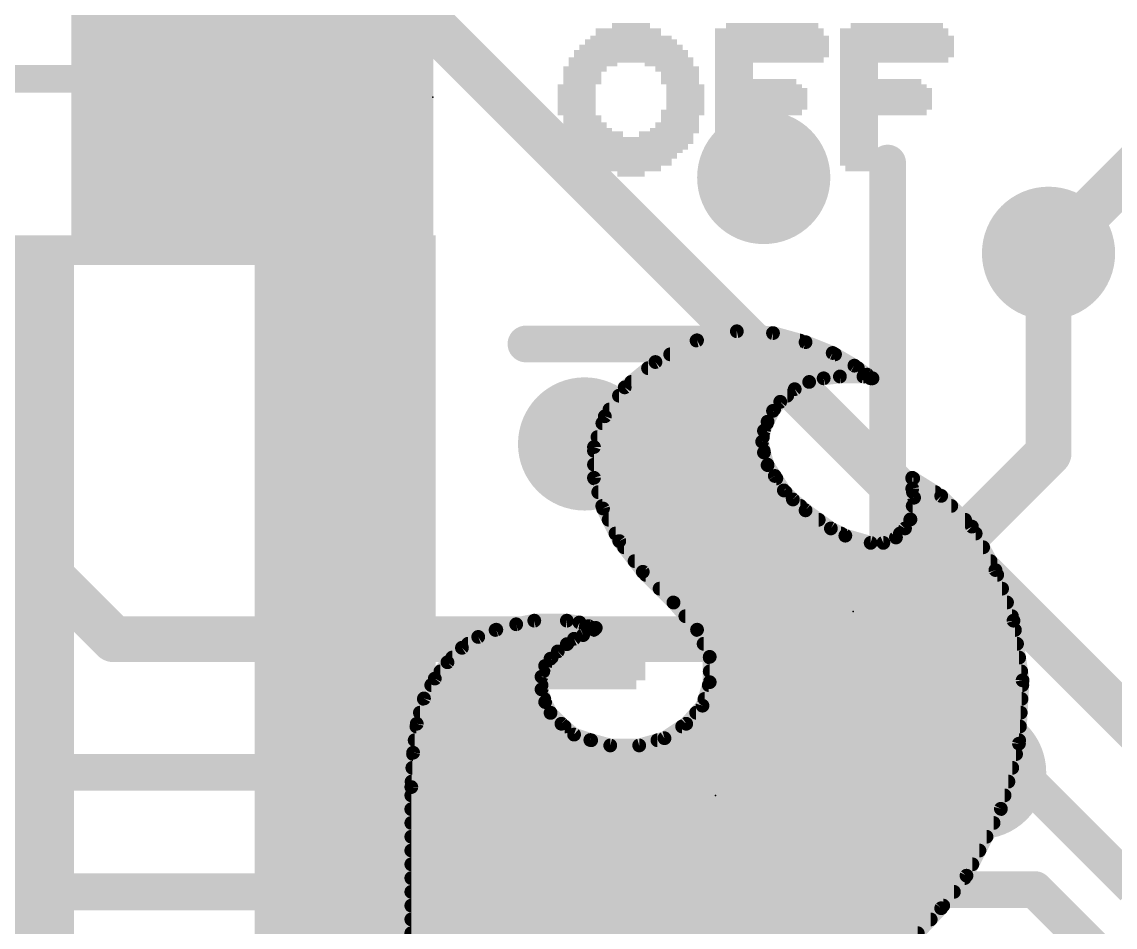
# Model space of a CAD drawing. Extents: x -34 to 52.6, y -23.4 to 26.6.
# Drawn here: x 8.61 to 14.66, y 16.04 to 21.04 of the extents above; entities that cross this region are included whole.
import ezdxf

# ---------------------------------------------------------------- set-up
doc = ezdxf.new("R2010")
doc.units = 0
for name, color, linetype in [('1', 12, 'CONTINUOUS'), ('16', 140, 'CONTINUOUS'), ('18', 110, 'CONTINUOUS'), ('21', 41, 'CONTINUOUS'), ('22', 40, 'CONTINUOUS'), ('23', 53, 'CONTINUOUS'), ('24', 53, 'CONTINUOUS'), ('51', 53, 'CONTINUOUS')]:
    doc.layers.add(name, color=color, linetype=linetype)

# ---------------------------------------------------------------- blocks, each defined once
blk = doc.blocks.new('RECT')
blk.add_solid([(-0.5, -0.5), (0.5, -0.5), (-0.5, 0.5), (0.5, 0.5)])
blk = doc.blocks.new('RECT208000X160000R100')
at = {"const_width": 0.5}
blk.add_lwpolyline([(0.4, 0), (0.4, 0, 0.4142), (0.15, 0.25), (-0.15, 0.25, 0.4142), (-0.4, 0), (-0.4, 0, 0.4142), (-0.15, -0.25), (0.15, -0.25, 0.4142)], format="xyb", close=True, dxfattribs=at)
blk.add_solid([(-0.1754, -0.0254), (0.1754, -0.0254), (-0.1754, 0.0254), (0.1754, 0.0254)])
blk = doc.blocks.new('ROUNDV')
at = {"const_width": 0.5}
blk.add_lwpolyline([(0, -0.25, 1), (0, 0.25, 1), (0, -0.25)], format="xyb", dxfattribs=at)

msp = doc.modelspace()

# ---------------------------------------------------------------- linework, layer by layer
at = {"layer": '1'}
for points, const_width in [([(14.2875, 18.6563), (14.2875, 19.7612)], 0.254), ([(13.2588, 17.6276), (14.2875, 18.6563)], 0.254), ([(9.1186, 17.6276), (8.285, 18.4612)], 0.254), ([(9.1186, 17.6276), (13.2588, 17.6276)], 0.254), ([(8.1026, 16.891), (13.9065, 16.891)], 0.2032), ([(8.128, 16.2306), (12.8651, 16.2306)], 0.2032), ([(12.8651, 16.2306), (12.8778, 16.2433)], 0.2032)]:
    msp.add_lwpolyline(points, dxfattribs=dict(at, const_width=const_width))
for points, const_width in [([(14.351, 19.7612, 1), (14.224, 19.7612)], 0.127), ([(14.3324, 18.6114, 1), (14.2426, 18.7012)], 0.127), ([(14.224, 18.6563, 1), (14.351, 18.6563)], 0.127), ([(9.1186, 17.6911, 1), (9.1186, 17.5641)], 0.127), ([(9.0737, 17.5827, 1), (9.1635, 17.6725)], 0.127), ([(13.2139, 17.6725, 1), (13.3037, 17.5827)], 0.127), ([(13.2588, 17.5641, 1), (13.2588, 17.6911)], 0.127), ([(13.9065, 16.8402, 1), (13.9065, 16.9418)], 0.1016), ([(12.9137, 16.2074, 1), (12.8419, 16.2792)], 0.1016), ([(12.8651, 16.1798, 1), (12.8651, 16.2814)], 0.1016), ([(12.8292, 16.2665, 1), (12.901, 16.1947)], 0.1016)]:
    msp.add_lwpolyline(points, format="xyb", dxfattribs=dict(at, const_width=const_width))
at = {"layer": '16'}
for points, const_width in [([(14.9606, 16.9418), (10.1854, 21.717)], 0.254), ([(14.2875, 19.7612), (15.0241, 20.4978)], 0.254), ([(13.9065, 16.891), (14.1224, 16.891)], 0.2032), ([(14.7574, 16.256), (14.1224, 16.891)], 0.2032), ([(14.2113, 16.2433), (12.8778, 16.2433)], 0.2032), ([(14.5923, 15.8623), (14.2113, 16.2433)], 0.2032)]:
    msp.add_lwpolyline(points, dxfattribs=dict(at, const_width=const_width))
for points, const_width in [([(14.2426, 19.8061, 1), (14.3324, 19.7163)], 0.127), ([(13.9065, 16.9418, 1), (13.9065, 16.8402)], 0.1016), ([(14.1583, 16.9269, 1), (14.0865, 16.8551)], 0.1016), ([(14.1224, 16.8402, 1), (14.1224, 16.9418)], 0.1016), ([(12.8778, 16.2941, 1), (12.8778, 16.1925)], 0.1016), ([(14.2472, 16.2792, 1), (14.1754, 16.2074)], 0.1016), ([(14.2113, 16.1925, 1), (14.2113, 16.2941)], 0.1016)]:
    msp.add_lwpolyline(points, format="xyb", dxfattribs=dict(at, const_width=const_width))
at = {"layer": '21', "const_width": 0.0762}
for points in [[(12.564, 19.33), (12.344, 19.28)], [(12.764, 19.32), (12.564, 19.33)], [(12.944, 19.27), (12.764, 19.32)], [(12.344, 19.28), (12.114, 19.16)], [(12.3413, 19.2786), (12.913, 19.2786)], [(13.094, 19.21), (12.944, 19.27)], [(12.1953, 19.2024), (13.107, 19.2024)], [(13.214, 19.14), (13.094, 19.21)], [(12.114, 19.16), (11.944, 19.02)], [(12.073, 19.1262), (13.2333, 19.1262)], [(13.284, 19.09), (13.214, 19.14)], [(12.964, 19.05), (13.044, 19.07)], [(13.044, 19.07), (13.134, 19.08)], [(13.134, 19.08), (13.264, 19.08)], [(13.264, 19.08), (13.304, 19.07)], [(13.314, 19.07), (13.284, 19.09)], [(13.304, 19.07), (13.314, 19.07)], [(11.944, 19.02), (11.834, 18.86)], [(11.9804, 19.05), (12.964, 19.05)], [(12.804, 18.94), (12.884, 19.01)], [(12.884, 19.01), (12.964, 19.05)], [(11.9122, 18.9738), (12.8426, 18.9738)], [(11.8598, 18.8976), (12.7701, 18.8976)], [(12.734, 18.83), (12.764, 18.89)], [(12.764, 18.89), (12.804, 18.94)], [(11.834, 18.86), (11.774, 18.69)], [(12.714, 18.78), (12.734, 18.83)], [(11.8204, 18.8214), (12.7306, 18.8214)], [(12.704, 18.72), (12.714, 18.78)], [(11.7935, 18.7452), (12.7082, 18.7452)], [(12.714, 18.66), (12.704, 18.72)], [(11.774, 18.69), (11.774, 18.52)], [(11.774, 18.669), (12.7125, 18.669)], [(12.734, 18.59), (12.714, 18.66)], [(11.774, 18.5928), (12.7332, 18.5928)], [(12.774, 18.53), (12.734, 18.59)], [(12.824, 18.45), (12.774, 18.53)], [(11.774, 18.52), (11.824, 18.35)], [(11.775, 18.5166), (12.7824, 18.5166)], [(13.534, 18.52), (13.534, 18.46)], [(13.694, 18.42), (13.534, 18.52)], [(13.534, 18.5166), (13.5394, 18.5166)], [(11.7974, 18.4404), (12.8336, 18.4404)], [(12.874, 18.4), (12.824, 18.45)], [(12.944, 18.34), (12.874, 18.4)], [(13.544, 18.41), (13.524, 18.29)], [(13.534, 18.46), (13.544, 18.41)], [(13.5379, 18.4404), (13.6614, 18.4404)], [(13.864, 18.25), (13.694, 18.42)], [(11.8198, 18.3642), (12.9158, 18.3642)], [(11.824, 18.35), (11.914, 18.17)], [(13.084, 18.24), (12.944, 18.34)], [(13.5364, 18.3642), (13.7498, 18.3642)], [(11.855, 18.288), (13.0168, 18.288)], [(13.524, 18.29), (13.494, 18.24)], [(13.5228, 18.288), (13.826, 18.288)], [(13.164, 18.2), (13.084, 18.24)], [(13.494, 18.24), (13.444, 18.19)], [(13.994, 18.01), (13.864, 18.25)], [(11.8931, 18.2118), (13.1404, 18.2118)], [(11.914, 18.17), (12.044, 18)], [(13.304, 18.16), (13.164, 18.2)], [(13.374, 18.16), (13.304, 18.16)], [(13.444, 18.19), (13.374, 18.16)], [(13.4658, 18.2118), (13.8847, 18.2118)], [(11.9403, 18.1356), (13.926, 18.1356)], [(11.9986, 18.0594), (13.9672, 18.0594)], [(12.044, 18), (12.214, 17.83)], [(12.0608, 17.9832), (14.0036, 17.9832)], [(14.094, 17.73), (13.994, 18.01)], [(12.137, 17.907), (14.0308, 17.907)], [(12.2132, 17.8308), (14.058, 17.8308)], [(12.214, 17.83), (12.344, 17.68)], [(12.2793, 17.7546), (14.0852, 17.7546)], [(11.234, 17.68), (11.134, 17.64)], [(11.23, 17.6784), (11.7708, 17.6784)], [(11.344, 17.71), (11.234, 17.68)], [(11.444, 17.73), (11.344, 17.71)], [(11.624, 17.73), (11.444, 17.73)], [(11.694, 17.72), (11.624, 17.73)], [(11.744, 17.7), (11.694, 17.72)], [(11.714, 17.65), (11.774, 17.68)], [(11.774, 17.69), (11.744, 17.7)], [(11.774, 17.68), (11.784, 17.69)], [(11.784, 17.69), (11.774, 17.69)], [(12.344, 17.68), (12.414, 17.53)], [(12.3447, 17.6784), (14.1018, 17.6784)], [(14.144, 17.4), (14.094, 17.73)], [(11.134, 17.64), (11.044, 17.58)], [(11.624, 17.6), (11.664, 17.63)], [(11.664, 17.63), (11.714, 17.65)], [(11.044, 17.58), (10.964, 17.5)], [(11.0773, 17.6022), (11.6269, 17.6022)], [(11.534, 17.52), (11.574, 17.56)], [(11.574, 17.56), (11.624, 17.6)], [(12.3803, 17.6022), (14.1134, 17.6022)], [(10.964, 17.5), (10.894, 17.41)], [(10.99, 17.526), (11.54, 17.526)], [(11.504, 17.48), (11.534, 17.52)], [(12.414, 17.53), (12.414, 17.39)], [(12.414, 17.526), (14.1249, 17.526)], [(10.925, 17.4498), (11.4939, 17.4498)], [(11.484, 17.42), (11.504, 17.48)], [(12.414, 17.4498), (14.1365, 17.4498)], [(10.894, 17.41), (10.834, 17.3)], [(10.8741, 17.3736), (11.484, 17.3736)], [(11.484, 17.35), (11.484, 17.42)], [(12.414, 17.39), (12.374, 17.26)], [(12.409, 17.3736), (14.1425, 17.3736)], [(14.124, 17.05), (14.144, 17.4)], [(11.504, 17.28), (11.484, 17.35)], [(10.834, 17.3), (10.794, 17.16)], [(10.8333, 17.2974), (11.499, 17.2974)], [(11.534, 17.22), (11.504, 17.28)], [(12.374, 17.26), (12.284, 17.16)], [(12.3855, 17.2974), (14.1381, 17.2974)], [(10.8115, 17.2212), (11.5334, 17.2212)], [(11.594, 17.16), (11.534, 17.22)], [(12.3391, 17.2212), (14.1338, 17.2212)], [(10.794, 17.16), (10.774, 17)], [(10.7921, 17.145), (11.6115, 17.145)], [(11.664, 17.1), (11.594, 17.16)], [(12.284, 17.16), (12.164, 17.08)], [(12.2615, 17.145), (14.1294, 17.145)], [(11.754, 17.07), (11.664, 17.1)], [(11.864, 17.04), (11.754, 17.07)], [(12.164, 17.08), (12.024, 17.04)], [(10.7826, 17.0688), (11.7584, 17.0688)], [(12.024, 17.04), (11.864, 17.04)], [(12.1248, 17.0688), (14.1251, 17.0688)], [(14.024, 16.69), (14.124, 17.05)], [(10.774, 17), (10.764, 16.81)], [(10.7736, 16.9926), (14.1081, 16.9926)], [(10.7696, 16.9164), (14.0869, 16.9164)], [(10.7656, 16.8402), (14.0657, 16.8402)], [(10.764, 16.81), (10.764, 14.24)], [(10.764, 16.764), (14.0446, 16.764)], [(10.764, 16.6878), (14.0229, 16.6878)], [(13.834, 16.32), (14.024, 16.69)], [(10.764, 16.6116), (13.9837, 16.6116)], [(10.764, 16.5354), (13.9446, 16.5354)], [(10.764, 16.4592), (13.9055, 16.4592)], [(10.764, 16.383), (13.8664, 16.383)], [(10.764, 16.3068), (13.8237, 16.3068)], [(13.694, 16.14), (13.834, 16.32)], [(10.764, 16.2306), (13.7645, 16.2306)], [(10.764, 16.1544), (13.7052, 16.1544)], [(13.544, 15.98), (13.694, 16.14)], [(10.764, 16.0782), (13.6361, 16.0782)], [(10.764, 16.002), (13.5646, 16.002)]]:
    msp.add_lwpolyline(points, dxfattribs=at)
at = {"layer": '21', "const_width": 0.0381}
for points in [[(12.565, 19.349, 1), (12.563, 19.311)], [(12.5682, 19.3114, 1), (12.5598, 19.3486)], [(12.7691, 19.3384, 1), (12.7589, 19.3016)], [(12.763, 19.301, 1), (12.765, 19.339)], [(12.3413, 19.2977, 1), (12.3413, 19.2596)], [(12.3398, 19.2986, 1), (12.3482, 19.2614)], [(12.3528, 19.2631, 1), (12.3352, 19.2969)], [(12.913, 19.2596, 1), (12.913, 19.2977)], [(12.9511, 19.2877, 1), (12.9369, 19.2523)], [(12.9389, 19.2516, 1), (12.9491, 19.2884)], [(12.1953, 19.2215, 1), (12.1953, 19.1834)], [(13.1036, 19.2265, 1), (13.0844, 19.1935)], [(13.0869, 19.1923, 1), (13.1011, 19.2277)], [(13.107, 19.1834, 1), (13.107, 19.2215)], [(12.073, 19.1453, 1), (12.073, 19.1072)], [(12.1052, 19.1769, 1), (12.1228, 19.1431)], [(12.1261, 19.1453, 1), (12.1019, 19.1747)], [(13.2251, 19.1555, 1), (13.2029, 19.1245)], [(13.2044, 19.1235, 1), (13.2236, 19.1565)], [(13.2333, 19.1072, 1), (13.2333, 19.1453)], [(13.0419, 19.0889, 1), (13.0461, 19.0511)], [(13.0486, 19.0515, 1), (13.0394, 19.0885)], [(13.134, 19.0991, 1), (13.134, 19.061)], [(13.1361, 19.0611, 1), (13.1319, 19.0989)], [(13.2686, 19.0985, 1), (13.2594, 19.0615)], [(13.264, 19.061, 1), (13.264, 19.0991)], [(13.2946, 19.1059, 1), (13.2734, 19.0741)], [(13.2729, 19.0745, 1), (13.2951, 19.1055)], [(13.304, 19.0891, 1), (13.304, 19.051)], [(13.2994, 19.0515, 1), (13.3086, 19.0885)], [(13.3034, 19.0541, 1), (13.3246, 19.0859)], [(13.314, 19.051, 1), (13.314, 19.0891)], [(11.9319, 19.0347, 1), (11.9561, 19.0053)], [(11.9597, 19.0092, 1), (11.9283, 19.0308)], [(11.9804, 19.0691, 1), (11.9804, 19.031)], [(12.8755, 19.027, 1), (12.8925, 18.993)], [(12.8965, 18.9957, 1), (12.8715, 19.0243)], [(12.9594, 19.0685, 1), (12.9686, 19.0315)], [(12.9725, 19.033, 1), (12.9555, 19.067)], [(12.964, 19.031, 1), (12.964, 19.0691)], [(11.9122, 18.9929, 1), (11.9122, 18.9548)], [(12.8426, 18.9548, 1), (12.8426, 18.9929)], [(11.8598, 18.9167, 1), (11.8598, 18.8786)], [(12.781, 18.8815, 1), (12.747, 18.8985)], [(12.7701, 18.8786, 1), (12.7701, 18.9167)], [(12.7915, 18.9543, 1), (12.8165, 18.9257)], [(12.8189, 18.9281, 1), (12.7891, 18.9519)], [(11.8183, 18.8708, 1), (11.8497, 18.8492)], [(11.852, 18.8537, 1), (11.816, 18.8663)], [(12.7517, 18.8229, 1), (12.7163, 18.8371)], [(12.7491, 18.9019, 1), (12.7789, 18.8781)], [(11.8204, 18.8405, 1), (11.8204, 18.8024)], [(12.6963, 18.7871, 1), (12.7317, 18.7729)], [(12.7328, 18.7769, 1), (12.6952, 18.7831)], [(12.717, 18.8385, 1), (12.751, 18.8215)], [(12.7306, 18.8024, 1), (12.7306, 18.8405)], [(11.7935, 18.7643, 1), (11.7935, 18.7262)], [(12.7228, 18.7231, 1), (12.6852, 18.7169)], [(12.6852, 18.7231, 1), (12.7228, 18.7169)], [(12.7082, 18.7262, 1), (12.7082, 18.7643)], [(11.756, 18.6963, 1), (11.792, 18.6837)], [(11.774, 18.6881, 1), (11.774, 18.65)], [(11.7931, 18.69, 1), (11.755, 18.69)], [(12.7323, 18.6652, 1), (12.6957, 18.6548)], [(12.6952, 18.6569, 1), (12.7328, 18.6631)], [(12.7125, 18.65, 1), (12.7125, 18.6881)], [(11.774, 18.6119, 1), (11.774, 18.5738)], [(12.7499, 18.6006, 1), (12.7181, 18.5794)], [(12.7332, 18.5738, 1), (12.7332, 18.6119)], [(12.7157, 18.5848, 1), (12.7523, 18.5952)], [(12.7902, 18.5401, 1), (12.7578, 18.5199)], [(12.7581, 18.5194, 1), (12.7899, 18.5406)], [(11.7923, 18.5254, 1), (11.7557, 18.5146)], [(11.755, 18.52, 1), (11.7931, 18.52)], [(11.775, 18.5357, 1), (11.775, 18.4976)], [(12.7824, 18.4976, 1), (12.7824, 18.5357)], [(13.5441, 18.5362, 1), (13.5239, 18.5038)], [(13.534, 18.5357, 1), (13.534, 18.4976)], [(13.5531, 18.52, 1), (13.515, 18.52)], [(13.5394, 18.4976, 1), (13.5394, 18.5357)], [(11.7974, 18.4595, 1), (11.7974, 18.4214)], [(12.8375, 18.4635, 1), (12.8105, 18.4365)], [(12.8078, 18.4399, 1), (12.8402, 18.4601)], [(12.8336, 18.4214, 1), (12.8336, 18.4595)], [(12.8864, 18.4145, 1), (12.8616, 18.3855)], [(13.5527, 18.4637, 1), (13.5153, 18.4563)], [(13.515, 18.46, 1), (13.5531, 18.46)], [(13.5379, 18.4595, 1), (13.5379, 18.4214)], [(13.5628, 18.4069, 1), (13.5252, 18.4131)], [(13.6614, 18.4214, 1), (13.6614, 18.4595)], [(13.7075, 18.4335, 1), (13.6805, 18.4065)], [(13.6839, 18.4038, 1), (13.7041, 18.4362)], [(11.8198, 18.3833, 1), (11.8198, 18.3452)], [(11.841, 18.3585, 1), (11.807, 18.3415)], [(12.8605, 18.3865, 1), (12.8875, 18.4135)], [(12.9158, 18.3452, 1), (12.9158, 18.3833)], [(12.9551, 18.3555, 1), (12.9329, 18.3245)], [(13.5364, 18.3833, 1), (13.5364, 18.3452)], [(13.5253, 18.4063, 1), (13.5627, 18.4137)], [(13.7498, 18.3452, 1), (13.7498, 18.3833)], [(11.8057, 18.3446, 1), (11.8423, 18.3554)], [(11.855, 18.3071, 1), (11.855, 18.269)], [(12.9316, 18.3255, 1), (12.9564, 18.3545)], [(13.0168, 18.269, 1), (13.0168, 18.3071)], [(13.5228, 18.3071, 1), (13.5228, 18.269)], [(13.5403, 18.2802, 1), (13.5077, 18.2998)], [(13.826, 18.269, 1), (13.826, 18.3071)], [(13.0925, 18.257, 1), (13.0755, 18.223)], [(13.0729, 18.2245, 1), (13.0951, 18.2555)], [(13.4777, 18.2498, 1), (13.5103, 18.2302)], [(13.5075, 18.2265, 1), (13.4805, 18.2535)], [(13.5052, 18.2931, 1), (13.5428, 18.2869)], [(13.8808, 18.2591, 1), (13.8472, 18.2409)], [(13.8505, 18.2365, 1), (13.8775, 18.2635)], [(11.8931, 18.2309, 1), (11.8931, 18.1928)], [(11.9291, 18.1816, 1), (11.8989, 18.1584)], [(11.897, 18.1615, 1), (11.931, 18.1785)], [(13.1404, 18.1928, 1), (13.1404, 18.2309)], [(13.1692, 18.2183, 1), (13.1588, 18.1817)], [(13.1555, 18.183, 1), (13.1725, 18.217)], [(13.304, 18.1791, 1), (13.304, 18.141)], [(13.2988, 18.1417, 1), (13.3092, 18.1783)], [(13.3665, 18.1775, 1), (13.3815, 18.1425)], [(13.374, 18.141, 1), (13.374, 18.1791)], [(13.4305, 18.2035, 1), (13.4575, 18.1765)], [(13.4515, 18.1725, 1), (13.4365, 18.2075)], [(13.4658, 18.2309, 1), (13.4658, 18.1928)], [(13.8847, 18.1928, 1), (13.8847, 18.2309)], [(11.9403, 18.1547, 1), (11.9403, 18.1166)], [(13.926, 18.1166, 1), (13.926, 18.1547)], [(11.9986, 18.0785, 1), (11.9986, 18.0404)], [(13.9672, 18.0404, 1), (13.9672, 18.0785)], [(12.0575, 18.0135, 1), (12.0305, 17.9865)], [(12.0289, 17.9884, 1), (12.0591, 18.0116)], [(12.0608, 18.0023, 1), (12.0608, 17.9642)], [(14.0119, 18.0164, 1), (13.9761, 18.0036)], [(13.9772, 18.0009, 1), (14.0108, 18.0191)], [(14.0036, 17.9642, 1), (14.0036, 18.0023)], [(12.137, 17.9261, 1), (12.137, 17.888)], [(14.0308, 17.888, 1), (14.0308, 17.9261)], [(12.2132, 17.8498, 1), (12.2132, 17.8117)], [(12.2284, 17.8425, 1), (12.1996, 17.8175)], [(12.2005, 17.8165, 1), (12.2275, 17.8435)], [(14.058, 17.8117, 1), (14.058, 17.8498)], [(12.2793, 17.7736, 1), (12.2793, 17.7355)], [(14.0852, 17.7355, 1), (14.0852, 17.7736)], [(11.23, 17.6974, 1), (11.23, 17.6593)], [(11.229, 17.6984, 1), (11.239, 17.6616)], [(11.2411, 17.6623, 1), (11.2269, 17.6977)], [(11.3403, 17.7287, 1), (11.3477, 17.6913)], [(11.349, 17.6916, 1), (11.339, 17.7284)], [(11.444, 17.7491, 1), (11.444, 17.711)], [(11.4477, 17.7113, 1), (11.4403, 17.7487)], [(11.6267, 17.7489, 1), (11.6213, 17.7111)], [(11.624, 17.711, 1), (11.624, 17.7491)], [(11.7011, 17.7377, 1), (11.6869, 17.7023)], [(11.6913, 17.7011, 1), (11.6967, 17.7389)], [(11.75, 17.7181, 1), (11.738, 17.6819)], [(11.7369, 17.6823, 1), (11.7511, 17.7177)], [(11.774, 17.7091, 1), (11.774, 17.671)], [(11.7605, 17.6935, 1), (11.7875, 17.6665)], [(11.7825, 17.663, 1), (11.7655, 17.697)], [(11.768, 17.6719, 1), (11.78, 17.7081)], [(11.7975, 17.6765, 1), (11.7705, 17.7035)], [(11.7708, 17.6593, 1), (11.7708, 17.6974)], [(11.784, 17.671, 1), (11.784, 17.7091)], [(12.3613, 17.6881, 1), (12.3267, 17.6719)], [(12.3447, 17.6974, 1), (12.3447, 17.6593)], [(14.1128, 17.7329, 1), (14.0752, 17.7271)], [(14.0761, 17.7236, 1), (14.1119, 17.7364)], [(14.1018, 17.6593, 1), (14.1018, 17.6974)], [(11.1269, 17.6577, 1), (11.1411, 17.6223)], [(11.1446, 17.6241, 1), (11.1234, 17.6559)], [(11.6569, 17.6477, 1), (11.6711, 17.6123)], [(11.6754, 17.6148, 1), (11.6526, 17.6452)], [(11.7055, 17.667, 1), (11.7225, 17.633)], [(11.7211, 17.6323, 1), (11.7069, 17.6677)], [(12.3296, 17.6675, 1), (12.3584, 17.6925)], [(11.0334, 17.5959, 1), (11.0546, 17.5641)], [(11.0575, 17.5665, 1), (11.0305, 17.5935)], [(11.0773, 17.6212, 1), (11.0773, 17.5831)], [(11.5621, 17.5749, 1), (11.5859, 17.5451)], [(11.5875, 17.5465, 1), (11.5605, 17.5735)], [(11.6126, 17.6152, 1), (11.6354, 17.5848)], [(11.6359, 17.5851, 1), (11.6121, 17.6149)], [(11.6269, 17.5831, 1), (11.6269, 17.6212)], [(12.3803, 17.6212, 1), (12.3803, 17.5831)], [(14.1134, 17.5831, 1), (14.1134, 17.6212)], [(10.9505, 17.5135, 1), (10.9775, 17.4865)], [(10.979, 17.4883, 1), (10.949, 17.5117)], [(10.99, 17.545, 1), (10.99, 17.5069)], [(11.5205, 17.5335, 1), (11.5475, 17.5065)], [(11.5492, 17.5086, 1), (11.5188, 17.5314)], [(11.54, 17.5069, 1), (11.54, 17.545)], [(12.4331, 17.53, 1), (12.395, 17.53)], [(12.414, 17.545, 1), (12.414, 17.5069)], [(12.3967, 17.5219, 1), (12.4313, 17.5381)], [(14.1249, 17.5069, 1), (14.1249, 17.545)], [(10.925, 17.4688, 1), (10.925, 17.4307)], [(11.4888, 17.4914, 1), (11.5192, 17.4686)], [(11.5221, 17.474, 1), (11.4859, 17.486)], [(11.4939, 17.4307, 1), (11.4939, 17.4688)], [(12.414, 17.4688, 1), (12.414, 17.4307)], [(14.1365, 17.4307, 1), (14.1365, 17.4688)], [(10.8741, 17.3926, 1), (10.8741, 17.3545)], [(10.879, 17.4217, 1), (10.909, 17.3983)], [(10.9107, 17.4009, 1), (10.8773, 17.4191)], [(11.503, 17.42, 1), (11.4649, 17.42)], [(11.4659, 17.426, 1), (11.5021, 17.414)], [(11.484, 17.3545, 1), (11.484, 17.3926)], [(12.409, 17.3926, 1), (12.409, 17.3545)], [(12.4322, 17.3844, 1), (12.3958, 17.3956)], [(14.163, 17.3989, 1), (14.125, 17.4011)], [(14.1252, 17.3971, 1), (14.1628, 17.4029)], [(14.1425, 17.3545, 1), (14.1425, 17.3926)], [(11.5023, 17.3552, 1), (11.4657, 17.3448)], [(11.4649, 17.35, 1), (11.503, 17.35)], [(12.395, 17.39, 1), (12.4331, 17.39)], [(10.8333, 17.3164, 1), (10.8333, 17.2783)], [(10.8173, 17.3091, 1), (10.8507, 17.2909)], [(10.8523, 17.2948, 1), (10.8157, 17.3052)], [(11.521, 17.2885, 1), (11.487, 17.2715)], [(11.4857, 17.2748, 1), (11.5223, 17.2852)], [(11.499, 17.2783, 1), (11.499, 17.3164)], [(12.3882, 17.2473, 1), (12.3598, 17.2727)], [(12.3855, 17.3164, 1), (12.3855, 17.2783)], [(14.1381, 17.2783, 1), (14.1381, 17.3164)], [(10.8115, 17.2402, 1), (10.8115, 17.2021)], [(11.5475, 17.2335, 1), (11.5205, 17.2065)], [(11.517, 17.2115, 1), (11.551, 17.2285)], [(11.5334, 17.2021, 1), (11.5334, 17.2402)], [(12.3391, 17.2402, 1), (12.3391, 17.2021)], [(12.3558, 17.2656, 1), (12.3922, 17.2544)], [(14.1338, 17.2021, 1), (14.1338, 17.2402)], [(10.7921, 17.164, 1), (10.7921, 17.1259)], [(10.7757, 17.1652, 1), (10.8123, 17.1548)], [(10.8129, 17.1576, 1), (10.7751, 17.1624)], [(11.6064, 17.1745, 1), (11.5816, 17.1455)], [(11.5805, 17.1465, 1), (11.6075, 17.1735)], [(11.6115, 17.1259, 1), (11.6115, 17.164)], [(12.2615, 17.164, 1), (12.2615, 17.1259)], [(12.2698, 17.1727, 1), (12.2982, 17.1473)], [(12.2946, 17.1441, 1), (12.2734, 17.1759)], [(14.1294, 17.1259, 1), (14.1294, 17.164)], [(11.67, 17.1181, 1), (11.658, 17.0819)], [(11.6516, 17.0855, 1), (11.6764, 17.1145)], [(11.759, 17.0884, 1), (11.749, 17.0516)], [(12.1534, 17.0959, 1), (12.1746, 17.0641)], [(12.1692, 17.0617, 1), (12.1588, 17.0983)], [(10.7826, 17.0878, 1), (10.7826, 17.0497)], [(11.748, 17.0519, 1), (11.76, 17.0881)], [(11.7584, 17.0497, 1), (11.7584, 17.0878)], [(11.864, 17.059, 1), (11.864, 17.0209)], [(11.859, 17.0216, 1), (11.869, 17.0584)], [(12.0188, 17.0583, 1), (12.0292, 17.0217)], [(12.024, 17.0209, 1), (12.024, 17.059)], [(12.1248, 17.0878, 1), (12.1248, 17.0497)], [(14.105, 17.0511, 1), (14.143, 17.0489)], [(14.1424, 17.0449, 1), (14.1056, 17.0551)], [(14.1251, 17.0497, 1), (14.1251, 17.0878)], [(10.7736, 17.0116, 1), (10.7736, 16.9735)], [(10.7551, 17.0024, 1), (10.7929, 16.9976)], [(10.793, 16.999, 1), (10.755, 17.001)], [(14.1081, 16.9735, 1), (14.1081, 17.0116)], [(10.7696, 16.9354, 1), (10.7696, 16.8973)], [(14.0869, 16.8973, 1), (14.0869, 16.9354)], [(10.7656, 16.8592, 1), (10.7656, 16.8211)], [(14.0657, 16.8211, 1), (14.0657, 16.8592)], [(10.7831, 16.81, 1), (10.745, 16.81)], [(10.745, 16.811, 1), (10.783, 16.809)], [(10.764, 16.783, 1), (10.764, 16.7449)], [(14.0446, 16.7449, 1), (14.0446, 16.783)], [(10.764, 16.7068, 1), (10.764, 16.6687)], [(14.0056, 16.6951, 1), (14.0424, 16.6849)], [(14.0409, 16.6813, 1), (14.0071, 16.6987)], [(14.0229, 16.6687, 1), (14.0229, 16.7068)], [(10.764, 16.6306, 1), (10.764, 16.5925)], [(13.9837, 16.5925, 1), (13.9837, 16.6306)], [(10.764, 16.5544, 1), (10.764, 16.5163)], [(13.9446, 16.5163, 1), (13.9446, 16.5544)], [(10.764, 16.4782, 1), (10.764, 16.4401)], [(13.9055, 16.4401, 1), (13.9055, 16.4782)], [(10.764, 16.402, 1), (10.764, 16.3639)], [(13.8664, 16.3639, 1), (13.8664, 16.402)], [(10.764, 16.3258, 1), (10.764, 16.2877)], [(13.8171, 16.3287, 1), (13.8509, 16.3113)], [(13.849, 16.3083, 1), (13.819, 16.3317)], [(13.8237, 16.2877, 1), (13.8237, 16.3258)], [(10.764, 16.2496, 1), (10.764, 16.2115)], [(13.7645, 16.2115, 1), (13.7645, 16.2496)], [(10.764, 16.1735, 1), (10.764, 16.1354)], [(13.679, 16.1517, 1), (13.709, 16.1283)], [(13.7079, 16.127, 1), (13.6801, 16.153)], [(13.7052, 16.1354, 1), (13.7052, 16.1735)], [(10.764, 16.0973, 1), (10.764, 16.0592)], [(13.6361, 16.0592, 1), (13.6361, 16.0973)], [(10.764, 16.0211, 1), (10.764, 15.983)], [(13.5646, 15.983, 1), (13.5646, 16.0211)]]:
    msp.add_lwpolyline(points, format="xyb", dxfattribs=at)
at = {"layer": '22', "const_width": 0.2032}
for points in [[(13.398, 20.2598), (13.398, 16.7598)], [(12.598, 19.2598), (11.398, 19.2598)], [(12.598, 16.7598), (12.598, 19.2598)], [(13.398, 16.7598), (12.598, 16.7598)]]:
    msp.add_lwpolyline(points, dxfattribs=at)
at = {"layer": '22', "const_width": 0.1016}
for points in [[(13.4488, 20.2598, 1), (13.3472, 20.2598)], [(11.398, 19.3106, 1), (11.398, 19.209)], [(12.6488, 19.2598, 1), (12.5472, 19.2598)], [(12.598, 19.209, 1), (12.598, 19.3106)], [(12.598, 16.8106, 1), (12.598, 16.709)], [(12.5472, 16.7598, 1), (12.6488, 16.7598)], [(13.3472, 16.7598, 1), (13.4488, 16.7598)], [(13.398, 16.709, 1), (13.398, 16.8106)]]:
    msp.add_lwpolyline(points, format="xyb", dxfattribs=at)
at = {"layer": '23'}
for p in [(10.8839, 20.6248), (12.446, 16.764)]:
    msp.add_point(p, dxfattribs=at)
at = {"layer": '24'}
msp.add_point((13.208, 17.78), dxfattribs=at)
at = {"layer": '51', "const_width": 0.1524}
for points in [[(10.735, 20.726), (10.735, 25.726)], [(3.235, 20.726), (10.735, 20.726)]]:
    msp.add_lwpolyline(points, dxfattribs=at)
at = {"layer": '51', "const_width": 0.0762}
for points in [[(10.735, 20.6879, 1), (10.735, 20.7641)], [(10.6969, 20.726, 1), (10.7731, 20.726)]]:
    msp.add_lwpolyline(points, format="xyb", dxfattribs=at)

# ---------------------------------------------------------------- block references
at = {"layer": '1', "xscale": 1.46, "yscale": 2, "rotation": 270}
msp.add_blockref('RECT', (9.885, 20.426), dxfattribs=at)
at = {"layer": '16', "rotation": 270}
msp.add_blockref('RECT208000X160000R100', (9.415, 20.506), dxfattribs=at)
at = {"layer": '16', "yscale": 4.6, "rotation": 180}
for p in [(8.398, 17.5598), (10.398, 17.5598)]:
    msp.add_blockref('RECT', p, dxfattribs=at)
at = {"layer": '18', "xscale": 0.7366, "yscale": 0.7366}
for p in [(12.7127, 20.1803), (12.7127, 20.1803), (14.2875, 19.7612), (14.2875, 19.7612), (11.7221, 18.7071), (11.7221, 18.7071), (13.9065, 16.891), (13.9065, 16.891), (12.8778, 16.2433), (12.8778, 16.2433)]:
    msp.add_blockref('ROUNDV', p, dxfattribs=at)
at = {"layer": '21'}
for p, xscale, yscale in [((11.9639, 20.9848), 0.36, 0.04), ((11.9789, 21.0198), 0.21, 0.03), ((12.7439, 20.9848), 0.6, 0.04), ((12.7589, 21.0198), 0.51, 0.03), ((13.4339, 20.9848), 0.6, 0.04), ((13.4489, 21.0198), 0.51, 0.03), ((11.9789, 20.9298), 0.51, 0.03), ((11.9789, 20.9498), 0.45, 0.03), ((12.7589, 20.9498), 0.63, 0.03), ((12.7589, 20.9298), 0.63, 0.03), ((13.4489, 20.9498), 0.63, 0.03), ((13.4489, 20.9298), 0.63, 0.03), ((11.9789, 20.8648), 0.63, 0.04), ((11.9789, 20.8998), 0.57, 0.03), ((12.7589, 20.8998), 0.63, 0.03), ((12.7589, 20.8648), 0.63, 0.04), ((13.4489, 20.8998), 0.63, 0.03), ((13.4489, 20.8648), 0.63, 0.04), ((11.9789, 20.8298), 0.69, 0.03), ((11.7689, 20.8098), 0.27, 0.03), ((12.1889, 20.8098), 0.27, 0.03), ((12.7439, 20.8298), 0.6, 0.03), ((12.5489, 20.8098), 0.21, 0.03), ((13.4339, 20.8298), 0.6, 0.03), ((13.2389, 20.8098), 0.21, 0.03), ((11.7239, 20.7798), 0.24, 0.03), ((11.7089, 20.7448), 0.21, 0.04), ((12.2339, 20.7798), 0.24, 0.03), ((12.2489, 20.7448), 0.21, 0.04), ((12.5489, 20.7798), 0.21, 0.03), ((12.5489, 20.7448), 0.21, 0.04), ((13.2389, 20.7798), 0.21, 0.03), ((13.2389, 20.7448), 0.21, 0.04), ((11.6789, 20.6798), 0.21, 0.03), ((11.6789, 20.6598), 0.21, 0.03), ((11.7089, 20.7098), 0.21, 0.03), ((12.2489, 20.7098), 0.21, 0.03), ((12.2789, 20.6798), 0.21, 0.03), ((12.2789, 20.6598), 0.21, 0.03), ((12.6689, 20.7098), 0.45, 0.03), ((12.6839, 20.6798), 0.48, 0.03), ((12.6989, 20.6598), 0.51, 0.03), ((13.3589, 20.7098), 0.45, 0.03), ((13.3739, 20.6798), 0.48, 0.03), ((13.3889, 20.6598), 0.51, 0.03), ((11.6789, 20.6248), 0.21, 0.04), ((12.2789, 20.6248), 0.21, 0.04), ((12.6989, 20.6248), 0.51, 0.04), ((13.3889, 20.6248), 0.51, 0.04), ((11.6789, 20.5898), 0.21, 0.03), ((11.6789, 20.5698), 0.21, 0.03), ((11.6789, 20.5398), 0.21, 0.03), ((12.2639, 20.5398), 0.24, 0.03), ((12.2789, 20.5898), 0.21, 0.03), ((12.2789, 20.5698), 0.21, 0.03), ((12.6989, 20.5898), 0.51, 0.03), ((12.6989, 20.5698), 0.51, 0.03), ((12.6839, 20.5398), 0.48, 0.03), ((13.3889, 20.5898), 0.51, 0.03), ((13.3889, 20.5698), 0.51, 0.03), ((13.3739, 20.5398), 0.48, 0.03), ((11.7089, 20.5048), 0.21, 0.04), ((12.2489, 20.5048), 0.21, 0.04), ((12.5489, 20.5048), 0.21, 0.04), ((13.2389, 20.5048), 0.21, 0.04), ((11.7239, 20.4698), 0.24, 0.03), ((11.7389, 20.4398), 0.27, 0.03), ((11.7839, 20.4198), 0.3, 0.03), ((12.1739, 20.4198), 0.3, 0.03), ((12.2189, 20.4398), 0.27, 0.03), ((12.2339, 20.4698), 0.24, 0.03), ((12.5489, 20.4698), 0.21, 0.03), ((12.5489, 20.4398), 0.21, 0.03), ((12.5489, 20.4198), 0.21, 0.03), ((13.2389, 20.4698), 0.21, 0.03), ((13.2389, 20.4398), 0.21, 0.03), ((13.2389, 20.4198), 0.21, 0.03), ((11.9789, 20.3848), 0.69, 0.04), ((12.5489, 20.3848), 0.21, 0.04), ((13.2389, 20.3848), 0.21, 0.04), ((11.9789, 20.3498), 0.63, 0.03), ((11.9789, 20.3298), 0.57, 0.03), ((11.9789, 20.2998), 0.51, 0.03), ((12.5489, 20.3498), 0.21, 0.03), ((12.5489, 20.3298), 0.21, 0.03), ((12.5489, 20.2998), 0.21, 0.03), ((13.2389, 20.3498), 0.21, 0.03), ((13.2389, 20.3298), 0.21, 0.03), ((13.2389, 20.2998), 0.21, 0.03), ((11.9789, 20.2648), 0.45, 0.04), ((12.5339, 20.2648), 0.18, 0.04), ((13.2239, 20.2648), 0.18, 0.04), ((11.9789, 20.2298), 0.33, 0.03), ((11.9789, 20.1998), 0.15, 0.03), ((12.5489, 20.2298), 0.15, 0.03), ((13.2389, 20.2298), 0.15, 0.03)]:
    msp.add_blockref('RECT', p, dxfattribs=dict(at, xscale=xscale, yscale=yscale))
at = {"layer": '22', "rotation": 180}
for p, xscale, yscale in [((11.683, 17.625), 0.65, 0.05), ((11.683, 17.575), 0.65, 0.05), ((11.683, 17.535), 0.75, 0.05), ((11.683, 17.485), 0.75, 0.05), ((11.683, 17.43), 0.75, 0.06), ((11.683, 17.375), 0.65, 0.05)]:
    msp.add_blockref('RECT', p, dxfattribs=dict(at, xscale=xscale, yscale=yscale))

doc.saveas('drawing.dxf')
